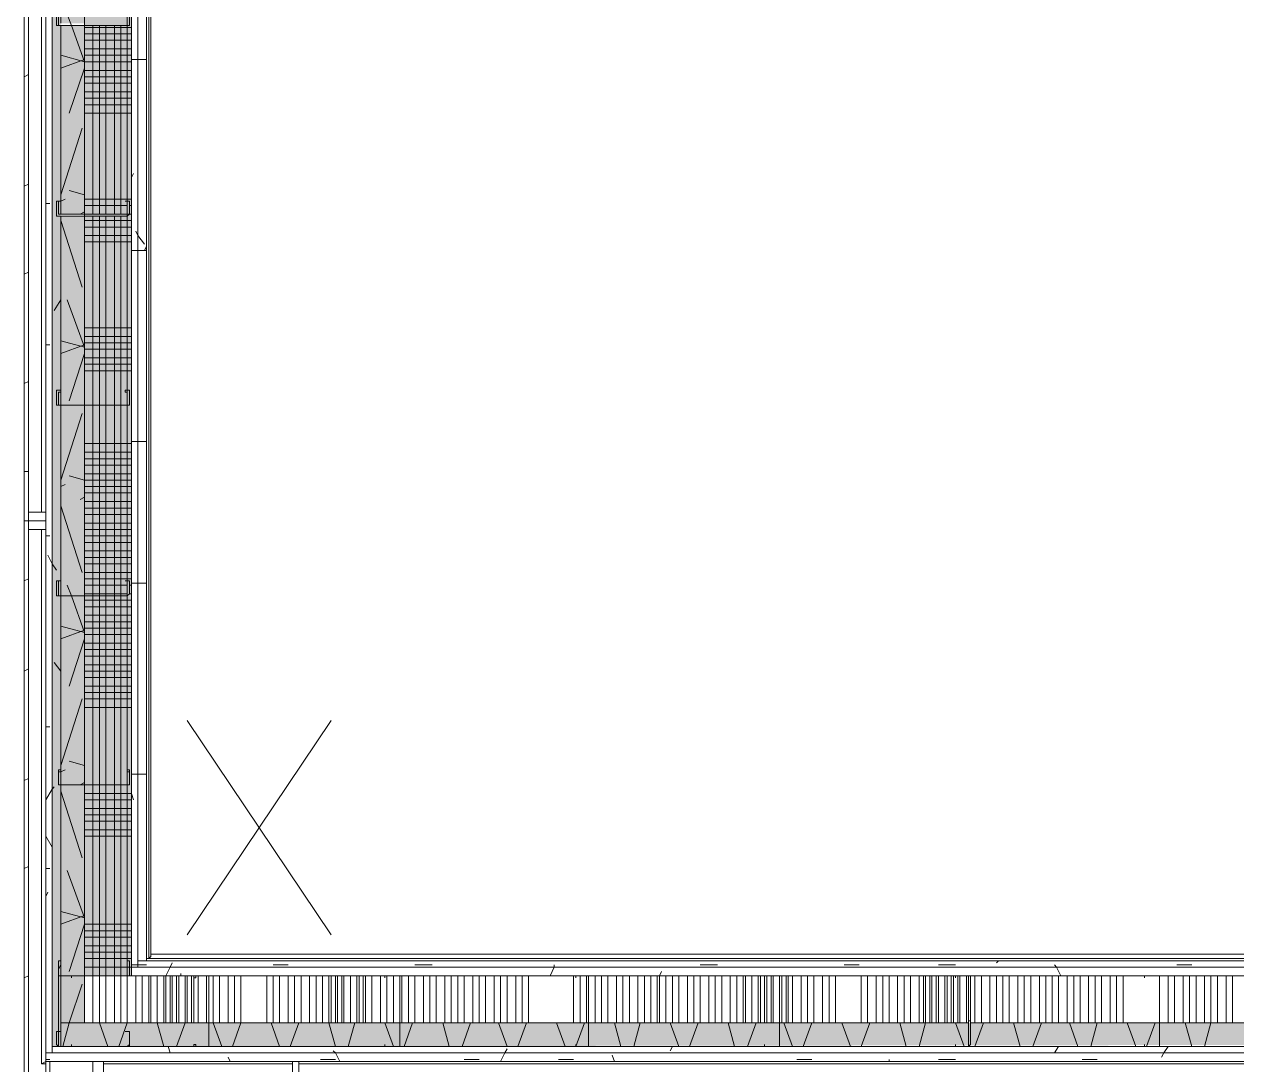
# Model space of a CAD drawing. Header units: metres. Extents: x -2 to 237, y -8 to 52.
# Drawn here: x 16.063 to 18.654, y 17.239 to 19.463 of the extents above; entities that cross this region are included whole.
import ezdxf

# ---------------------------------------------------------------- set-up
doc = ezdxf.new("R2010")
doc.units = ezdxf.units.M
doc.layers.add('PDF2_Geometry', color=7, linetype='Continuous', lineweight=0, true_color=0xaaaaaa)
doc.layers.add('PDF2_Solid Fills', color=7, linetype='Continuous', lineweight=0, true_color=0xffffff)

msp = doc.modelspace()

# ---------------------------------------------------------------- hatches: boundary and pattern name
at = {"layer": 'PDF2_Solid Fills', "lineweight": 0, "transparency": 33554559}
for points in [[(16.1222, 21.846), (16.1222, 17.2781), (16.1405, 17.2781), (16.1405, 21.846)], [(16.1222, 21.846), (16.1222, 17.2781), (16.1405, 17.2781), (16.1405, 21.846)], [(16.2919, 17.4295), (16.2919, 21.6947), (16.191, 21.6947), (16.191, 17.4295)], [(16.2919, 17.4295), (16.2919, 21.6947), (16.191, 21.6947), (16.191, 17.4295)], [(19.3004, 17.2827), (20.1076, 17.2827), (20.1076, 17.3285), (16.1405, 17.3285), (16.1405, 17.2781)], [(19.6766, 17.2827), (20.1076, 17.2827), (20.1076, 17.3285), (16.1405, 17.3285), (16.1405, 17.2781)]]:
    msp.add_hatch(color=256, dxfattribs=at).paths.add_polyline_path(points)
h = msp.add_hatch(color=256, dxfattribs=at)
h.paths.add_polyline_path([(16.191, 19.4657), (16.191, 21.8002), (16.1405, 21.8002), (16.1405, 19.4657)])
h.paths.add_polyline_path([(16.191, 19.053), (16.1405, 19.053), (16.1405, 17.3286), (16.191, 17.3286)])
h.paths.add_polyline_path([(16.191, 19.4611), (16.1405, 19.4611), (16.1405, 19.0576), (16.191, 19.0576)])
h = msp.add_hatch(color=256, dxfattribs=at)
h.paths.add_polyline_path([(16.191, 19.4657), (16.191, 21.8002), (16.1405, 21.8002), (16.1405, 19.4657)])
h.paths.add_polyline_path([(16.191, 19.053), (16.1405, 19.053), (16.1405, 17.3286), (16.191, 17.3286)])
h.paths.add_polyline_path([(16.191, 19.4611), (16.1405, 19.4611), (16.1405, 19.0576), (16.191, 19.0576)])
h = msp.add_hatch(color=256, dxfattribs=at)
h.paths.add_polyline_path([(16.1313, 18.6494), (16.1359, 18.6815), (16.1313, 18.6815), (16.1313, 18.6494)])
h.paths.add_polyline_path([(16.2827, 18.6586), (16.2827, 18.6494), (16.2827, 18.6494), (16.2873, 18.6586)])

# ---------------------------------------------------------------- linework, layer by layer
at = {"layer": 'PDF2_Geometry', "lineweight": 0}
for points in [[(16.1084, 17.4616), (16.1084, 17.246), (20.1397, 17.246), (20.1397, 17.4616), (20.1397, 21.6625), (20.1397, 21.8782), (16.1084, 21.8782), (16.1084, 21.6625)], [(16.1222, 17.2643), (16.1222, 21.8644), (16.1084, 21.8644), (16.1084, 17.2643)], [(20.1259, 17.2643), (20.1259, 17.2781), (20.1259, 17.4616), (20.1259, 21.6625), (20.1259, 21.846), (20.1259, 21.8644), (16.1222, 21.8644), (16.1222, 21.846), (16.1222, 21.6625), (16.1222, 17.4616), (16.1222, 17.2781), (16.1222, 17.2643)], [(16.3056, 17.4478), (16.3056, 21.6809), (16.2919, 21.6809), (16.2919, 17.4478)], [(19.9425, 17.4478), (19.9425, 17.4616), (19.9425, 21.6625), (19.9425, 21.6809), (16.3056, 21.6809), (16.3056, 21.6625), (16.3056, 17.4616), (16.3056, 17.4478)], [(16.3056, 21.6625), (16.3056, 17.4616), (16.324, 17.4616), (16.324, 21.6625)], [(16.324, 21.6625), (19.9242, 21.6625), (19.9242, 17.4616), (16.324, 17.4616)], [(19.9151, 21.6534), (19.9151, 21.5892), (19.9242, 21.5892), (19.9196, 21.5892), (19.9151, 21.5892), (19.9151, 21.6534), (16.3332, 21.6534), (16.3332, 21.658), (16.3286, 21.6625), (16.324, 21.6625), (16.324, 17.4616), (16.324, 21.6625), (19.9242, 21.6625), (19.9196, 21.6625), (19.9151, 21.658)], [(16.3286, 17.4662), (19.9196, 17.4662), (16.3286, 17.4662), (16.3286, 21.6625)], [(16.0993, 19.5896), (16.0993, 18.4201)], [(16.2873, 19.4611), (16.2827, 19.4611), (16.1359, 19.4611), (16.1313, 19.4611), (16.1313, 19.4933), (16.1405, 19.4933), (16.1359, 19.4933), (16.1359, 19.4611), (16.2827, 19.4611), (16.2827, 19.4933), (16.2781, 19.4933), (16.2873, 19.4933)], [(16.1405, 19.4611), (16.1405, 19.0576)], [(16.2368, 19.4611), (16.2368, 19.0576)], [(16.2873, 19.0576), (16.2827, 19.053), (16.1359, 19.053), (16.1313, 19.053), (16.1313, 19.0576), (16.1313, 19.0851), (16.1405, 19.0851), (16.1359, 19.0851), (16.1359, 19.0576), (16.2827, 19.0576), (16.2827, 19.0851), (16.2781, 19.0851), (16.2873, 19.0851)], [(16.1405, 19.053), (16.1405, 18.6494), (16.1405, 18.2412), (16.1405, 17.8376), (16.1405, 17.4294), (16.1405, 17.2781), (16.1405, 17.3285), (16.1405, 17.4294), (16.1405, 17.4616), (16.1405, 17.8376), (16.1405, 18.2412), (16.1405, 18.6494)], [(16.2368, 19.053), (16.2368, 18.6494), (16.2368, 18.2412), (16.2368, 17.8376), (16.2368, 17.4294), (16.2368, 17.8376), (16.2368, 18.2412), (16.2368, 18.6494)], [(16.2873, 18.6494), (16.2827, 18.6494), (16.1359, 18.6494), (16.1313, 18.6494), (16.1313, 18.6815), (16.1405, 18.6815), (16.1405, 18.6769), (16.1359, 18.6769), (16.1359, 18.6494), (16.2827, 18.6494), (16.2827, 18.6769), (16.2781, 18.6769), (16.2781, 18.6815), (16.2873, 18.6815)], [(16.0717, 17.191), (16.0626, 17.191), (16.0626, 18.4018), (16.0717, 18.4018)], [(16.1084, 18.4018), (16.0717, 18.4018)], [(16.0993, 18.3834), (16.0993, 17.2414), (16.1084, 17.2414), (16.0993, 17.2414), (16.1084, 17.246), (16.0993, 17.2414)], [(16.2873, 18.2458), (16.2827, 18.2412), (16.1359, 18.2412), (16.1313, 18.2412), (16.1313, 18.2458), (16.1313, 18.2733), (16.1405, 18.2733), (16.1359, 18.2733), (16.1359, 18.2458), (16.1359, 18.2412), (16.2827, 18.2412), (16.2827, 18.2458), (16.2827, 18.2733), (16.2781, 18.2733), (16.2873, 18.2733)], [(16.2919, 18.2917), (16.191, 18.2917)], [(16.2873, 17.8376), (16.1359, 17.8376), (16.1359, 17.8697), (16.1405, 17.8697), (16.1405, 17.8651), (16.1359, 17.8651), (16.1359, 17.8376), (16.2873, 17.8376), (16.2873, 17.8651), (16.2827, 17.8651), (16.2827, 17.8697), (16.2873, 17.8697)], [(16.2873, 17.4294), (16.1359, 17.4294), (16.1359, 17.4616), (16.1405, 17.4616), (16.1359, 17.4616), (16.1359, 17.4294), (16.2873, 17.4294), (16.2873, 17.4616)], [(16.2827, 17.4616), (16.2873, 17.4616)], [(16.2919, 17.4294), (19.9563, 17.4294), (19.9563, 17.4478), (16.2919, 17.4478)], [(19.9425, 17.4616), (16.3056, 17.4616), (16.3056, 17.4478), (19.9425, 17.4478)], [(16.3423, 17.4616), (19.8875, 17.4616)], [(16.1359, 17.2781), (16.1359, 17.2827), (16.1359, 17.4294), (16.1635, 17.4294), (16.1635, 17.4248), (16.1635, 17.4294), (16.1359, 17.4294), (16.1359, 17.2827), (16.1359, 17.2781), (16.1635, 17.2781)], [(16.2368, 17.4294), (16.2368, 17.3285)], [(16.3469, 17.4294), (16.3469, 17.3285)], [(16.457, 17.4294), (16.457, 17.2827), (16.457, 17.2781), (16.4249, 17.2781), (16.4249, 17.2827), (16.4295, 17.2827), (16.4295, 17.2781), (16.457, 17.2781), (16.457, 17.2827), (16.457, 17.4294), (16.4295, 17.4294), (16.4295, 17.4248), (16.4249, 17.4248), (16.4249, 17.4294)], [(16.7597, 17.4294), (16.7597, 17.3285)], [(16.8055, 17.4294), (16.8055, 17.3285)], [(16.833, 17.4248), (16.833, 17.4294)], [(16.8606, 17.4294), (16.8652, 17.4294), (16.8652, 17.2827), (16.8652, 17.2781), (16.8606, 17.2781), (16.833, 17.2781), (16.833, 17.2827), (16.833, 17.2781), (16.8606, 17.2781), (16.8652, 17.2781), (16.8652, 17.2827), (16.8652, 17.4294), (16.8606, 17.4294), (16.833, 17.4294)], [(16.8514, 17.4294), (16.8514, 17.3285)], [(16.989, 17.4294), (16.989, 17.3285)], [(17.0027, 17.4294), (17.0027, 17.3285)], [(17.0211, 17.4294), (17.0211, 17.3285)], [(17.0349, 17.4294), (17.0349, 17.3285)], [(17.0486, 17.4294), (17.0486, 17.3285)], [(17.0669, 17.4294), (17.0669, 17.3285)], [(17.0807, 17.4294), (17.0807, 17.3285)], [(17.2412, 17.4248), (17.2412, 17.4294)], [(17.2687, 17.4294), (17.2687, 17.2827), (17.2687, 17.2781), (17.2412, 17.2781), (17.2412, 17.2827), (17.2412, 17.2781), (17.2687, 17.2781), (17.2687, 17.2827), (17.2687, 17.4294), (17.2412, 17.4294)], [(17.3284, 17.4294), (17.3284, 17.3285)], [(17.3421, 17.4294), (17.3421, 17.3285)], [(17.3559, 17.4294), (17.3559, 17.3285)], [(17.3742, 17.4294), (17.3742, 17.3285)], [(17.388, 17.4294), (17.388, 17.3285)], [(17.4017, 17.4294), (17.4017, 17.3285)], [(17.5072, 17.4294), (17.5072, 17.3285)], [(17.6173, 17.4294), (17.6173, 17.3285)], [(17.6448, 17.4248), (17.6448, 17.4294)], [(17.6769, 17.4294), (17.6769, 17.2827), (17.6769, 17.2781), (17.6448, 17.2781), (17.6448, 17.2827), (17.6448, 17.2781), (17.6769, 17.2781), (17.6769, 17.2827), (17.6769, 17.4294), (17.6448, 17.4294)], [(18.053, 17.4248), (18.053, 17.4294)], [(18.0805, 17.4294), (18.0851, 17.4294), (18.0851, 17.2827), (18.0805, 17.2781), (18.053, 17.2781), (18.053, 17.2827), (18.053, 17.2781), (18.0805, 17.2781), (18.0805, 17.2827), (18.0805, 17.4294), (18.053, 17.4294)], [(18.1264, 17.4294), (18.1264, 17.3285)], [(18.2594, 17.4294), (18.2594, 17.3285)], [(18.2731, 17.4294), (18.2731, 17.3285)], [(18.2915, 17.4294), (18.2915, 17.3285)], [(18.3053, 17.4294), (18.3053, 17.3285)], [(18.319, 17.4294), (18.319, 17.3285)], [(18.3373, 17.4294), (18.3373, 17.3285)], [(18.3511, 17.4294), (18.3511, 17.3285)], [(18.4566, 17.4248), (18.4566, 17.4294)], [(18.4887, 17.4294), (18.4887, 17.2827), (18.4887, 17.2781), (18.4566, 17.2781), (18.4566, 17.2827), (18.4566, 17.2781), (18.4887, 17.2781), (18.4887, 17.2827), (18.4887, 17.4294), (18.4566, 17.4294)], [(18.5987, 17.4294), (18.5987, 17.3285)], [(18.6125, 17.4294), (18.6125, 17.3285)], [(18.6309, 17.4294), (18.6309, 17.3285)], [(18.6446, 17.4294), (18.6446, 17.3285)], [(16.2873, 17.2827), (16.2873, 17.2781), (16.2827, 17.2781), (16.1359, 17.2781), (16.1313, 17.2827), (16.1313, 17.3102), (16.1405, 17.3102), (16.1359, 17.3102), (16.1359, 17.2827), (16.1359, 17.2781), (16.2827, 17.2781), (16.2873, 17.2827), (16.2873, 17.3102)], [(16.2781, 17.3102), (16.2873, 17.3102)], [(16.1084, 17.246), (20.1397, 17.246), (20.1397, 17.2643), (16.1084, 17.2643)], [(16.1635, 17.2827), (16.1635, 17.2781)], [(16.2827, 17.2781), (16.4249, 17.2781)], [(16.457, 17.2781), (16.833, 17.2781)], [(16.8606, 17.2781), (17.2412, 17.2781)], [(17.2687, 17.2781), (17.6448, 17.2781)], [(17.6769, 17.2781), (18.053, 17.2781)], [(18.0805, 17.2781), (18.4566, 17.2781)], [(18.4887, 17.2781), (18.8648, 17.2781)], [(16.1176, 17.246), (16.1222, 17.246), (16.2093, 17.246), (16.2093, 17.2139), (16.2047, 17.2139), (16.2093, 17.2139), (16.2093, 17.246), (16.1222, 17.246), (16.1176, 17.246), (16.1176, 17.2139)], [(16.2323, 17.2414), (16.6358, 17.2414)], [(16.6358, 13.4807), (16.6358, 17.246), (16.6496, 17.246), (16.6496, 13.4807)], [(16.6496, 17.2414), (19.5894, 17.2414)]]:
    msp.add_lwpolyline(points, close=True, dxfattribs=at)
for points in [[(16.1084, 21.8782), (16.1084, 17.246), (16.1084, 21.8782)], [(20.1076, 21.846), (16.1405, 21.846), (16.1405, 21.8002), (16.1405, 21.6625), (16.1405, 21.5112), (16.1405, 21.0847), (16.1405, 20.6811), (16.1405, 20.2729), (16.1405, 19.8693), (16.1405, 19.4657), (16.1405, 19.8693), (16.1405, 20.2729), (16.1405, 20.6811), (16.1405, 21.0847), (16.1405, 21.5112), (16.1405, 21.846), (16.1222, 21.846), (16.1222, 17.2781), (16.1359, 17.2781), (16.1222, 17.2781), (16.1222, 17.2643), (20.1259, 17.2643)], [(16.2827, 17.3285), (16.2827, 17.4294), (16.2827, 17.8376), (16.2827, 21.6947), (16.2827, 21.8002)], [(16.191, 19.8693), (16.191, 19.4611), (16.191, 19.053), (16.191, 18.6494), (16.191, 18.2412), (16.191, 17.8376), (16.191, 17.4294), (16.2919, 17.4294), (16.2919, 21.6947)], [(19.9563, 18.122), (19.9563, 17.7184), (19.9563, 17.4616), (19.9563, 17.4478), (19.9563, 17.4294), (16.2919, 17.4294), (16.2919, 17.4478), (16.2919, 17.4616), (16.2919, 21.6625), (16.2919, 21.6809), (16.2919, 21.6947)], [(16.1084, 21.6625), (16.1084, 17.4616)], [(16.324, 21.6625), (16.324, 17.4662), (16.324, 21.6625), (16.324, 17.4616), (16.324, 17.4662), (16.3286, 17.4662), (16.3332, 17.4708), (16.3332, 17.4753), (16.3332, 21.6534)], [(16.324, 21.6625), (16.324, 17.4616), (16.324, 17.4662), (16.3286, 17.4662), (16.3332, 17.4708), (16.3332, 17.4753), (16.3332, 21.6534)], [(16.324, 21.6625), (16.324, 17.4616), (19.9242, 17.4616), (16.324, 17.4616), (19.9242, 17.4616)], [(16.324, 21.6625), (16.324, 17.4616), (16.324, 21.6625)], [(19.9151, 17.4753), (16.3332, 17.4753), (16.3332, 21.6534), (16.3332, 17.4753), (19.9151, 17.4753)], [(16.191, 19.8693), (16.191, 19.4611), (16.191, 19.053), (16.191, 18.6494), (16.191, 18.2412), (16.191, 17.8376), (16.191, 17.4294), (16.191, 17.3285), (16.191, 17.4294), (16.191, 17.4616), (16.191, 17.8376), (16.191, 18.2412), (16.191, 18.6494), (16.191, 19.053), (16.191, 19.4611), (16.191, 19.8693)], [(16.191, 19.8693), (16.191, 19.4611), (16.191, 19.053), (16.191, 18.6494), (16.191, 18.2412), (16.191, 17.8376), (16.191, 17.4294), (16.191, 17.3285), (16.457, 17.3285), (16.8652, 17.3285), (17.2687, 17.3285), (17.6769, 17.3285), (18.0805, 17.3285), (18.0805, 17.4294)], [(16.1084, 19.5896), (16.1084, 18.4201), (16.0717, 18.4201), (16.0717, 18.4018), (16.0717, 19.6262), (16.0626, 19.6262), (16.0626, 18.4018), (16.0626, 19.6262), (16.0717, 19.6262), (16.0717, 18.4018), (16.0626, 18.4018)], [(16.1084, 19.5896), (16.1084, 18.4201), (16.0717, 18.4201), (16.0717, 18.4018), (16.0717, 18.3834), (16.1084, 18.3834), (16.1084, 17.246), (16.1084, 17.2643), (16.1084, 17.4616), (16.1084, 17.2643)], [(16.1405, 19.4611), (16.1405, 19.0576)], [(16.2093, 19.0576), (16.2093, 19.4611)], [(16.2231, 19.0576), (16.2231, 19.4611)], [(16.2552, 19.0576), (16.2552, 19.4611)], [(16.269, 19.0576), (16.269, 19.4611)], [(16.191, 19.4565), (16.2919, 19.4565)], [(16.191, 19.4428), (16.2919, 19.4428)], [(16.191, 19.4291), (16.2919, 19.4291)], [(16.191, 19.4107), (16.2919, 19.4107)], [(16.191, 19.397), (16.2919, 19.397)], [(16.191, 19.3832), (16.2919, 19.3832)], [(16.191, 19.3648), (16.2919, 19.3648)], [(16.0717, 19.3557), (16.0626, 19.3511)], [(16.191, 19.3511), (16.2919, 19.3511)], [(16.191, 19.3374), (16.2919, 19.3374)], [(16.191, 19.319), (16.2919, 19.319)], [(16.191, 19.3052), (16.2919, 19.3052)], [(16.191, 19.2914), (16.2919, 19.2914)], [(16.191, 19.2731), (16.2919, 19.2731)], [(16.0717, 19.1218), (16.0626, 19.1172)], [(16.191, 19.0897), (16.2919, 19.0897)], [(16.191, 19.0759), (16.2827, 19.0759)], [(16.2873, 19.0759), (16.2919, 19.0759)], [(16.1405, 19.053), (16.1405, 18.6494), (16.1405, 18.2412), (16.1405, 17.8376), (16.1405, 17.4294), (16.1405, 17.3285), (16.191, 17.3285)], [(16.191, 19.0576), (16.2827, 19.0576)], [(16.2093, 17.3285), (16.2093, 17.4294), (16.2093, 17.8376), (16.2093, 18.2412), (16.2093, 18.6494), (16.2093, 19.053)], [(16.2231, 17.3285), (16.2231, 17.4294), (16.2231, 17.8376), (16.2231, 18.2412), (16.2231, 18.6494), (16.2231, 19.053)], [(16.2552, 17.3285), (16.2552, 17.4294), (16.2552, 17.8376), (16.2552, 18.2412), (16.2552, 18.6494), (16.2552, 19.053)], [(16.269, 17.3285), (16.269, 17.4294), (16.269, 17.8376), (16.269, 18.2412), (16.269, 18.6494), (16.269, 19.053)], [(16.2873, 19.0576), (16.2919, 19.0576)], [(16.191, 19.0438), (16.2919, 19.0438)], [(16.191, 19.03), (16.2919, 19.03)], [(16.191, 19.0117), (16.2919, 19.0117)], [(16.191, 18.998), (16.2919, 18.998)], [(16.0717, 18.9337), (16.0626, 18.9292)], [(16.191, 18.8145), (16.2919, 18.8145)], [(16.191, 18.7961), (16.2919, 18.7961)], [(16.191, 18.7824), (16.2919, 18.7824)], [(16.191, 18.7686), (16.2919, 18.7686)], [(16.191, 18.7503), (16.2919, 18.7503)], [(16.191, 18.7366), (16.2919, 18.7366)], [(16.191, 18.7228), (16.2919, 18.7228)], [(16.0717, 18.6998), (16.0626, 18.6952)], [(16.191, 18.5669), (16.2919, 18.5669)], [(16.191, 18.5485), (16.2919, 18.5485)], [(16.191, 18.5347), (16.2919, 18.5347)], [(16.0717, 18.5072), (16.0626, 18.5072)], [(16.191, 18.5209), (16.2919, 18.5209)], [(16.191, 18.5026), (16.2919, 18.5026)], [(16.191, 18.4889), (16.2919, 18.4889)], [(16.191, 18.4751), (16.2919, 18.4751)], [(16.191, 18.4614), (16.2919, 18.4614)], [(16.191, 18.443), (16.2919, 18.443)], [(16.191, 18.4292), (16.2919, 18.4292)], [(16.191, 18.4155), (16.2919, 18.4155)], [(16.1084, 13.4807), (16.1084, 17.246), (20.1397, 17.246), (20.1489, 17.2414), (20.1397, 17.2414), (20.1489, 17.2414), (20.1489, 18.3834), (20.1489, 17.2414), (20.1397, 17.246), (20.1397, 17.2643), (20.1397, 17.4616), (20.1397, 17.2643)], [(16.1084, 18.3834), (16.1084, 17.246)], [(16.191, 18.3972), (16.2919, 18.3972)], [(16.191, 18.3834), (16.2919, 18.3834)], [(16.191, 18.3696), (16.2919, 18.3696)], [(16.191, 18.3558), (16.2919, 18.3558)], [(16.191, 18.3375), (16.2919, 18.3375)], [(16.191, 18.3238), (16.2919, 18.3238)], [(16.191, 18.31), (16.2919, 18.31)], [(16.0717, 18.2779), (16.0626, 18.2733)], [(16.191, 18.2779), (16.2919, 18.2779)], [(16.191, 18.2641), (16.2827, 18.2641)], [(16.191, 18.2458), (16.2827, 18.2458)], [(16.2873, 18.2641), (16.2919, 18.2641)], [(16.2873, 18.2458), (16.2919, 18.2458)], [(16.191, 18.2321), (16.2919, 18.2321)], [(16.191, 18.2183), (16.2919, 18.2183)], [(16.191, 18.1999), (16.2919, 18.1999)], [(16.191, 18.1862), (16.2919, 18.1862)], [(16.191, 18.1724), (16.2919, 18.1724)], [(16.191, 18.1587), (16.2919, 18.1587)], [(16.191, 18.1403), (16.2919, 18.1403)], [(16.191, 18.1266), (16.2919, 18.1266)], [(16.191, 18.1128), (16.2919, 18.1128)], [(16.191, 18.0944), (16.2919, 18.0944)], [(16.0717, 18.0853), (16.0626, 18.0807)], [(16.191, 18.0807), (16.2919, 18.0807)], [(16.191, 18.067), (16.2919, 18.067)], [(16.191, 18.0486), (16.2919, 18.0486)], [(16.191, 18.0348), (16.2919, 18.0348)], [(16.191, 18.0211), (16.2919, 18.0211)], [(16.191, 18.0027), (16.2919, 18.0027)], [(16.7184, 17.9752), (16.4111, 17.5166)], [(16.4111, 17.9752), (16.7184, 17.5166)], [(16.0717, 17.8514), (16.0626, 17.8468)], [(16.191, 17.8193), (16.2919, 17.8193)], [(16.191, 17.8055), (16.2919, 17.8055)], [(16.191, 17.7872), (16.2919, 17.7872)], [(16.191, 17.7734), (16.2919, 17.7734)], [(16.191, 17.7596), (16.2919, 17.7596)], [(16.191, 17.7413), (16.2919, 17.7413)], [(16.191, 17.7276), (16.2919, 17.7276)], [(16.0717, 17.6633), (16.0626, 17.6588)], [(16.191, 17.5395), (16.2919, 17.5395)], [(16.191, 17.5257), (16.2919, 17.5257)], [(16.191, 17.512), (16.2919, 17.512)], [(16.191, 17.4936), (16.2919, 17.4936)], [(16.191, 17.4799), (16.2919, 17.4799)], [(16.191, 17.4662), (16.2919, 17.4662)], [(19.9151, 17.4753), (16.3332, 17.4753), (16.3332, 17.4708), (16.3286, 17.4662), (16.324, 17.4662), (16.324, 17.4616), (16.324, 17.4662), (16.3286, 17.4662), (16.3332, 17.4708), (16.3332, 17.4753), (19.9151, 17.4753)], [(19.9242, 17.4662), (16.324, 17.4662), (19.9242, 17.4662)], [(16.191, 17.4478), (16.2873, 17.4478), (16.2919, 17.4478)], [(19.9242, 17.4616), (16.324, 17.4616), (19.9242, 17.4616)], [(16.0717, 17.4294), (16.0626, 17.4248)], [(18.0851, 17.3285), (18.4887, 17.3285), (18.8969, 17.3285), (19.3004, 17.3285), (19.7086, 17.3285), (19.9471, 17.3285), (20.0572, 17.3285), (20.0572, 17.4294), (16.191, 17.4294), (16.191, 17.3285), (16.457, 17.3285), (16.8652, 17.3285), (17.2687, 17.3285), (17.6769, 17.3285), (18.0805, 17.3285), (17.6769, 17.3285), (17.2687, 17.3285), (16.8652, 17.3285), (16.457, 17.3285), (16.1405, 17.3285), (16.1405, 17.2781)], [(16.301, 17.3285), (16.301, 17.4294)], [(16.3148, 17.3285), (16.3148, 17.4294)], [(16.3286, 17.3285), (16.3286, 17.4294)], [(16.3332, 17.3285), (16.3332, 17.4294)], [(16.3607, 17.3285), (16.3607, 17.4294)], [(16.3653, 17.3285), (16.3653, 17.4294)], [(16.3744, 17.3285), (16.3744, 17.4294)], [(16.379, 17.3285), (16.379, 17.4294)], [(16.3882, 17.3285), (16.3882, 17.4294)], [(16.3927, 17.3285), (16.3927, 17.4294)], [(16.4065, 17.3285), (16.4065, 17.4294)], [(16.4111, 17.3285), (16.4111, 17.4294)], [(16.4203, 17.3285), (16.4203, 17.4294)], [(16.4249, 17.3285), (16.4249, 17.4294)], [(16.4341, 17.3285), (16.4341, 17.4294)], [(16.4524, 17.3285), (16.4524, 17.4294)], [(16.4661, 17.3285), (16.4661, 17.4294)], [(16.4799, 17.3285), (16.4799, 17.4294)], [(16.4983, 17.3285), (16.4983, 17.4294)], [(16.512, 17.3285), (16.512, 17.4294)], [(16.5258, 17.3285), (16.5258, 17.4294)], [(16.5808, 17.3285), (16.5808, 17.4294)], [(16.5946, 17.3285), (16.5946, 17.4294)], [(16.6084, 17.3285), (16.6084, 17.4294)], [(16.6267, 17.3285), (16.6267, 17.4294)], [(16.6404, 17.3285), (16.6404, 17.4294)], [(16.6542, 17.3285), (16.6542, 17.4294)], [(16.6725, 17.3285), (16.6725, 17.4294)], [(16.6863, 17.3285), (16.6863, 17.4294)], [(16.7001, 17.3285), (16.7001, 17.4294)], [(16.7138, 17.3285), (16.7138, 17.4294)], [(16.7184, 17.3285), (16.7184, 17.4294)], [(16.7275, 17.3285), (16.7275, 17.4294)], [(16.7321, 17.3285), (16.7321, 17.4294)], [(16.7413, 17.3285), (16.7413, 17.4294)], [(16.7459, 17.3285), (16.7459, 17.4294)], [(16.7735, 17.3285), (16.7735, 17.4294)], [(16.7781, 17.3285), (16.7781, 17.4294)], [(16.7872, 17.3285), (16.7872, 17.4294)], [(16.7918, 17.3285), (16.7918, 17.4294)], [(16.8238, 17.3285), (16.8238, 17.4294)], [(16.8376, 17.3285), (16.8376, 17.4294)], [(16.8698, 17.3285), (16.8698, 17.4294)], [(16.8835, 17.3285), (16.8835, 17.4294)], [(16.8972, 17.3285), (16.8972, 17.4294)], [(16.9156, 17.3285), (16.9156, 17.4294)], [(16.9294, 17.3285), (16.9294, 17.4294)], [(16.9431, 17.3285), (16.9431, 17.4294)], [(16.9615, 17.3285), (16.9615, 17.4294)], [(16.9752, 17.3285), (16.9752, 17.4294)], [(17.0945, 17.3285), (17.0945, 17.4294)], [(17.1128, 17.3285), (17.1128, 17.4294)], [(17.1266, 17.3285), (17.1266, 17.4294)], [(17.1403, 17.3285), (17.1403, 17.4294)], [(17.2366, 17.3285), (17.2366, 17.4294)], [(17.2504, 17.3285), (17.2504, 17.4294)], [(17.2642, 17.3285), (17.2642, 17.4294)], [(17.2825, 17.3285), (17.2825, 17.4294)], [(17.2963, 17.3285), (17.2963, 17.4294)], [(17.31, 17.3285), (17.31, 17.4294)], [(17.4155, 17.3285), (17.4155, 17.4294)], [(17.4201, 17.3285), (17.4201, 17.4294)], [(17.4339, 17.3285), (17.4339, 17.4294)], [(17.4476, 17.3285), (17.4476, 17.4294)], [(17.4614, 17.3285), (17.4614, 17.4294)], [(17.4797, 17.3285), (17.4797, 17.4294)], [(17.4934, 17.3285), (17.4934, 17.4294)], [(17.5256, 17.3285), (17.5256, 17.4294)], [(17.5394, 17.3285), (17.5394, 17.4294)], [(17.5531, 17.3285), (17.5531, 17.4294)], [(17.5714, 17.3285), (17.5714, 17.4294)], [(17.5852, 17.3285), (17.5852, 17.4294)], [(17.599, 17.3285), (17.599, 17.4294)], [(17.6036, 17.3285), (17.6036, 17.4294)], [(17.6311, 17.3285), (17.6311, 17.4294)], [(17.6357, 17.3285), (17.6357, 17.4294)], [(17.6448, 17.3285), (17.6448, 17.4294)], [(17.6494, 17.3285), (17.6494, 17.4294)], [(17.6585, 17.3285), (17.6585, 17.4294)], [(17.6631, 17.3285), (17.6631, 17.4294)], [(17.6769, 17.3285), (17.6769, 17.4294)], [(17.6815, 17.3285), (17.6815, 17.4294)], [(17.6907, 17.3285), (17.6907, 17.4294)], [(17.6953, 17.3285), (17.6953, 17.4294)], [(17.7045, 17.3285), (17.7045, 17.4294)], [(17.7228, 17.3285), (17.7228, 17.4294)], [(17.7365, 17.3285), (17.7365, 17.4294)], [(17.7503, 17.3285), (17.7503, 17.4294)], [(17.7686, 17.3285), (17.7686, 17.4294)], [(17.7824, 17.3285), (17.7824, 17.4294)], [(17.7962, 17.3285), (17.7962, 17.4294)], [(17.8512, 17.3285), (17.8512, 17.4294)], [(17.865, 17.3285), (17.865, 17.4294)], [(17.8833, 17.3285), (17.8833, 17.4294)], [(17.8971, 17.3285), (17.8971, 17.4294)], [(17.9108, 17.3285), (17.9108, 17.4294)], [(17.9291, 17.3285), (17.9291, 17.4294)], [(17.9429, 17.3285), (17.9429, 17.4294)], [(17.9567, 17.3285), (17.9567, 17.4294)], [(17.9751, 17.3285), (17.9751, 17.4294)], [(17.9842, 17.3285), (17.9842, 17.4294)], [(17.9888, 17.3285), (17.9888, 17.4294)], [(17.9979, 17.3285), (17.9979, 17.4294)], [(18.0025, 17.3285), (18.0025, 17.4294)], [(18.0117, 17.3285), (18.0117, 17.4294)], [(18.0163, 17.3285), (18.0163, 17.4294)], [(18.0301, 17.3285), (18.0301, 17.4294)], [(18.0347, 17.3285), (18.0347, 17.4294)], [(18.0438, 17.3285), (18.0438, 17.4294)], [(18.0484, 17.3285), (18.0484, 17.4294)], [(18.0576, 17.3285), (18.0576, 17.4294)], [(18.0622, 17.3285), (18.0622, 17.4294)], [(18.0759, 17.3285), (18.0759, 17.4294)], [(18.0942, 17.3285), (18.0942, 17.4294)], [(18.108, 17.3285), (18.108, 17.4294)], [(18.1402, 17.3285), (18.1402, 17.4294)], [(18.1539, 17.3285), (18.1539, 17.4294)], [(18.1676, 17.3285), (18.1676, 17.4294)], [(18.186, 17.3285), (18.186, 17.4294)], [(18.1997, 17.3285), (18.1997, 17.4294)], [(18.2135, 17.3285), (18.2135, 17.4294)], [(18.2319, 17.3285), (18.2319, 17.4294)], [(18.2456, 17.3285), (18.2456, 17.4294)], [(18.3649, 17.3285), (18.3649, 17.4294)], [(18.3832, 17.3285), (18.3832, 17.4294)], [(18.397, 17.3285), (18.397, 17.4294)], [(18.4107, 17.3285), (18.4107, 17.4294)], [(18.507, 17.3285), (18.507, 17.4294)], [(18.5208, 17.3285), (18.5208, 17.4294)], [(18.5392, 17.3285), (18.5392, 17.4294)], [(18.5529, 17.3285), (18.5529, 17.4294)], [(18.5667, 17.3285), (18.5667, 17.4294)], [(18.585, 17.3285), (18.585, 17.4294)], [(18.8969, 17.3285), (18.4887, 17.3285), (18.0851, 17.3285), (18.4887, 17.3285), (18.8969, 17.3285)], [(16.2827, 17.2781), (16.4249, 17.2781)], [(16.457, 17.2781), (16.833, 17.2781)], [(16.8606, 17.2781), (17.2412, 17.2781)], [(17.2687, 17.2781), (17.6448, 17.2781)], [(17.6769, 17.2781), (18.053, 17.2781)], [(18.0805, 17.2781), (18.4566, 17.2781)], [(18.4887, 17.2781), (18.8648, 17.2781)], [(20.1856, 12.1736), (20.1673, 12.1736), (20.1581, 12.1736), (20.1397, 12.1736), (20.1397, 13.4807), (20.1443, 13.4899), (20.1397, 13.4807), (16.1084, 13.4807), (16.1039, 13.4899), (16.1084, 13.4899), (16.1039, 13.4899), (16.1039, 13.1871), (16.1039, 13.4899), (16.1084, 13.4807), (16.2323, 13.4807), (16.6358, 13.4807), (16.2323, 13.4807), (16.2323, 17.246), (19.4747, 17.246), (16.2323, 17.246)], [(20.1397, 17.246), (16.1084, 17.246), (20.1397, 17.246)]]:
    msp.add_lwpolyline(points, dxfattribs=at)
at = {"layer": 'PDF2_Geometry', "color": 254, "lineweight": 0, "true_color": 0xdddddd}
for points in [[(16.1543, 19.4841), (16.1635, 19.4611), (16.191, 19.3832), (16.1405, 19.397), (16.191, 19.3832), (16.1635, 19.4611)], [(16.191, 19.3878), (16.1405, 19.3694)], [(16.191, 19.3694), (16.1589, 19.2731)], [(16.1864, 19.241), (16.1405, 19.0989)], [(16.1589, 19.108), (16.191, 19.0989)], [(16.1497, 19.0897), (16.1405, 19.0851)], [(16.191, 19.0622), (16.1818, 19.0576)], [(16.1405, 19.0438), (16.1864, 18.9016)], [(16.1543, 18.8741), (16.191, 18.7732), (16.1405, 18.787), (16.191, 18.7732)], [(16.191, 18.7778), (16.1405, 18.7595)], [(16.191, 18.7595), (16.1589, 18.6586)], [(16.1864, 18.631), (16.1405, 18.4889)], [(16.1497, 18.4797), (16.1405, 18.4751)], [(16.1589, 18.4981), (16.191, 18.4889)], [(16.191, 18.4522), (16.1818, 18.4476)], [(16.1405, 18.4338), (16.1864, 18.2917)], [(16.1543, 18.2641), (16.1635, 18.2412), (16.191, 18.1633), (16.1405, 18.177), (16.191, 18.1633), (16.1635, 18.2412)], [(16.191, 18.1678), (16.1405, 18.1495)], [(16.191, 18.1495), (16.1589, 18.0486)], [(16.1864, 18.0211), (16.1405, 17.8789)], [(16.1589, 17.8881), (16.191, 17.8789)], [(16.1497, 17.8697), (16.1405, 17.8651)], [(16.191, 17.8422), (16.1818, 17.8376)], [(16.1405, 17.8239), (16.1864, 17.6817)], [(16.1543, 17.6542), (16.191, 17.5533), (16.1405, 17.567), (16.191, 17.5533)], [(16.191, 17.5579), (16.1405, 17.5395)], [(16.191, 17.5395), (16.1589, 17.4386)], [(16.1589, 17.3285), (16.1451, 17.2781), (16.1589, 17.3285), (16.1864, 17.4111)], [(16.2231, 17.3285), (16.2414, 17.2781)], [(16.2827, 17.3285), (16.2644, 17.2781)], [(16.3469, 17.3285), (16.3607, 17.2781)], [(16.4065, 17.3285), (16.3882, 17.2781)], [(16.4661, 17.3285), (16.4845, 17.2781)], [(16.5258, 17.3285), (16.5075, 17.2781)], [(16.59, 17.3285), (16.6084, 17.2781)], [(16.6496, 17.3285), (16.6312, 17.2781)], [(16.7138, 17.3285), (16.7275, 17.2781)], [(16.7689, 17.3285), (16.7551, 17.2781)], [(16.833, 17.3285), (16.8514, 17.2781)], [(16.8926, 17.3285), (16.8743, 17.2781)], [(16.9569, 17.3285), (16.9706, 17.2781)], [(17.0165, 17.3285), (16.9981, 17.2781)], [(17.0761, 17.3285), (17.0945, 17.2781)], [(17.1357, 17.3285), (17.1174, 17.2781)], [(17.2, 17.3285), (17.2183, 17.2781)], [(17.2596, 17.3285), (17.2412, 17.2781)], [(17.3238, 17.3285), (17.3375, 17.2781)], [(17.3788, 17.3285), (17.3651, 17.2781)], [(17.443, 17.3285), (17.4614, 17.2781)], [(17.5026, 17.3285), (17.4843, 17.2781)], [(17.5668, 17.3285), (17.5806, 17.2781)], [(17.6265, 17.3285), (17.6082, 17.2781)], [(17.6861, 17.3285), (17.7045, 17.2781)], [(17.7457, 17.3285), (17.7274, 17.2781)], [(17.8099, 17.3285), (17.8282, 17.2781)], [(17.8696, 17.3285), (17.8512, 17.2781)], [(17.9337, 17.3285), (17.9475, 17.2781)], [(17.9888, 17.3285), (17.9751, 17.2781)], [(18.053, 17.3285), (18.0713, 17.2781)], [(18.1126, 17.3285), (18.0942, 17.2781)], [(18.1768, 17.3285), (18.1906, 17.2781)], [(18.2365, 17.3285), (18.2181, 17.2781)], [(18.2961, 17.3285), (18.3144, 17.2781)], [(18.3557, 17.3285), (18.3419, 17.2781)], [(18.4199, 17.3285), (18.4382, 17.2781)], [(18.4795, 17.3285), (18.4612, 17.2781)], [(18.5437, 17.3285), (18.5575, 17.2781)], [(18.5987, 17.3285), (18.585, 17.2781)]]:
    msp.add_lwpolyline(points, close=True, dxfattribs=at)
at = {"layer": 'PDF2_Geometry', "color": 254, "lineweight": 0, "true_color": 0xeaeaea}
for points in [[(16.3056, 19.3878), (16.2919, 19.3878), (16.3056, 19.3878), (16.324, 19.3878)], [(16.2919, 19.1355), (16.2964, 19.1447)], [(16.1176, 19.0805), (16.1084, 19.0805)], [(16.301, 19.0209), (16.3056, 19.0117), (16.3194, 18.9934), (16.3056, 19.0117)], [(16.3056, 18.9796), (16.2919, 18.9796), (16.3056, 18.9796), (16.324, 18.9796)], [(16.3194, 18.9796), (16.324, 18.9888)], [(16.1267, 18.8512), (16.1405, 18.8741)], [(16.1176, 18.7778), (16.1084, 18.7778)], [(16.3056, 18.5715), (16.2919, 18.5715), (16.3056, 18.5715), (16.324, 18.5715)], [(16.1176, 18.3696), (16.1084, 18.3696)], [(16.1222, 18.31), (16.1313, 18.2963), (16.1222, 18.31), (16.113, 18.3284)], [(16.3056, 18.2687), (16.2919, 18.2687), (16.3056, 18.2687), (16.324, 18.2687)], [(16.1267, 18.099), (16.1405, 18.0807)], [(16.1176, 17.9615), (16.1084, 17.9615)], [(16.3056, 17.8606), (16.2919, 17.8606), (16.3056, 17.8606), (16.324, 17.8606)], [(16.1222, 17.8285), (16.1267, 17.833), (16.1222, 17.8285), (16.1084, 17.8055)], [(16.2919, 17.8193), (16.2964, 17.8055)], [(16.1084, 17.7276), (16.1222, 17.7046)], [(16.1176, 17.6588), (16.1084, 17.6588)], [(16.1084, 17.5991), (16.113, 17.6083)], [(16.1359, 17.4432), (16.1405, 17.4524)], [(16.324, 17.4524), (16.3056, 17.4524), (16.2919, 17.4524), (16.3056, 17.4524)], [(16.3653, 17.4294), (16.3744, 17.4478), (16.379, 17.457), (16.3744, 17.4478)], [(16.6267, 17.4524), (16.5946, 17.4524)], [(16.934, 17.4524), (16.8972, 17.4524)], [(17.1862, 17.4294), (17.1954, 17.4478), (17.1954, 17.4524), (17.1954, 17.4478)], [(17.5439, 17.4524), (17.5072, 17.4524)], [(17.8466, 17.4524), (17.8145, 17.4524)], [(18.053, 17.4524), (18.0163, 17.4524)], [(18.1402, 17.457), (18.1447, 17.4616)], [(18.2685, 17.4478), (18.2777, 17.4294), (18.2685, 17.4478), (18.264, 17.4524)], [(18.5575, 17.4524), (18.5254, 17.4524)], [(16.3973, 17.434), (16.3973, 17.4294)], [(17.4201, 17.4294), (17.4247, 17.4386)], [(16.3698, 17.2781), (16.3744, 17.2643)], [(16.7229, 17.2689), (16.7275, 17.2643), (16.7367, 17.246), (16.7275, 17.2643)], [(17.0899, 17.2643), (17.0945, 17.2735), (17.0899, 17.2643), (17.0807, 17.246)], [(17.3192, 17.2597), (17.3238, 17.246)], [(17.443, 17.2689), (17.4476, 17.2781)], [(18.264, 17.2643), (18.2731, 17.2781)], [(18.4979, 17.2643), (18.507, 17.2781), (18.4979, 17.2643), (18.4933, 17.2551)], [(16.1176, 17.2505), (16.1084, 17.2505)], [(16.4983, 17.2551), (16.5029, 17.246)], [(16.7275, 17.2505), (16.6955, 17.2505)], [(17.0349, 17.2505), (17.0027, 17.2505)], [(17.2366, 17.2505), (17.2046, 17.2505)], [(17.7457, 17.2505), (17.7137, 17.2505)], [(17.9108, 17.2505), (17.9108, 17.246)], [(18.053, 17.2505), (18.0163, 17.2505)], [(18.3557, 17.2505), (18.3236, 17.2505)]]:
    msp.add_lwpolyline(points, close=True, dxfattribs=at)
at = {"layer": 'PDF2_Geometry', "color": 254, "lineweight": 0, "true_color": 0xd2d2d2}
for points in [[(16.2827, 19.053), (16.2827, 19.0576), (16.2873, 19.0576)], [(18.0805, 17.3331), (18.0851, 17.3331)], [(17.6448, 17.2781), (17.6494, 17.2781)]]:
    msp.add_lwpolyline(points, dxfattribs=at)

doc.saveas('drawing.dxf')
